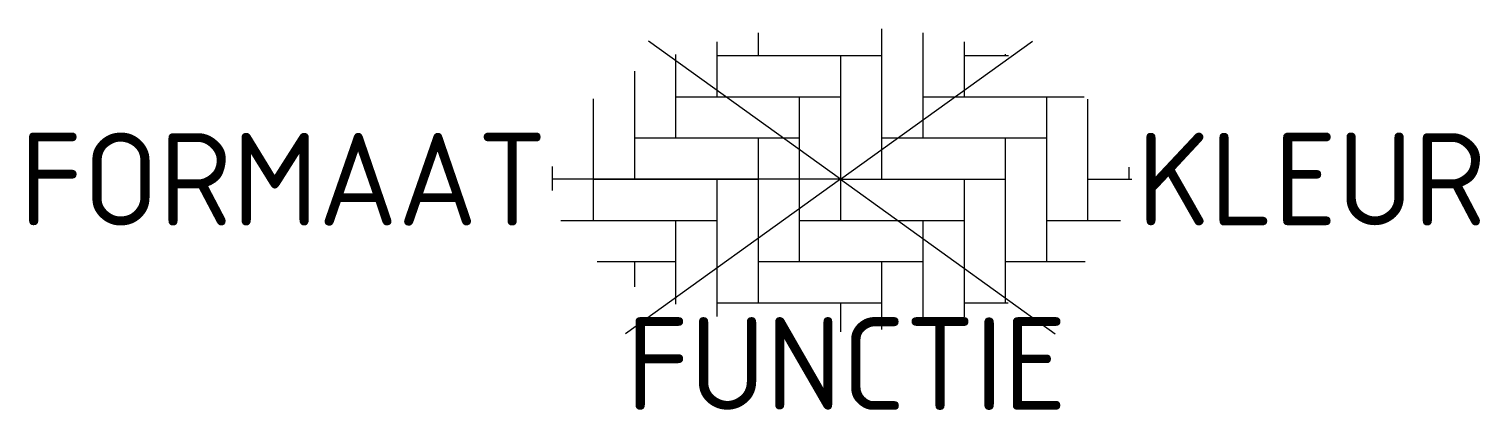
# Model space of a CAD drawing. Extents: x -15.8 to 12.4, y -4.5 to 2.9.
import ezdxf
from ezdxf.enums import TextEntityAlignment as Align

# ---------------------------------------------------------------- set-up
doc = ezdxf.new("R2010")
doc.units = 0
doc.styles.add('NLCS-ISO', font='NLCS-ISO.ttf')

msp = doc.modelspace()

# ---------------------------------------------------------------- linework, layer by layer
for p, q in [((-1.6, 2.84), (-1.6, 2.4)), ((0.8, 2.918), (0.8, 0)), ((1.6, 2.844), (1.6, 0.8)), ((-2.4, 2.67), (-2.4, 1.6)), ((2.4, 2.667), (2.4, 1.6)), ((-3.2, 2.424), (-3.2, 0.8)), ((-2.4, 2.4), (0, 2.4)), ((0, 2.4), (0.8, 2.4)), ((0, 2.4), (0, 0)), ((2.4, 2.4), (3.264, 2.4)), ((3.2, 2.426), (3.2, 2.4)), ((-4, 2.097), (-4, 0)), ((-4.8, 1.561), (-4.8, 0)), ((-3.2, 1.6), (0, 1.6)), ((-0.8, 1.6), (-0.8, 0)), ((1.6, 1.6), (4.733, 1.6)), ((4, 1.6), (4, 0)), ((4.8, 1.554), (4.8, 0)), ((-4, 0.8), (-0.8, 0.8)), ((-1.6, 0.8), (-1.6, 0)), ((0.8, 0.8), (4, 0.8)), ((3.2, 0.8), (3.2, 0)), ((-5.6, 0.249), (-5.6, 0)), ((-5.6, 0), (-5.6, -0.218)), ((0, 0), (-5.6, 0)), ((-4.8, 0), (-1.6, 0)), ((-4.8, 0), (-4.8, -0.8)), ((-2.4, 0), (-2.4, -2.666)), ((-1.6, 0), (-1.6, -2.4)), ((-0.8, 0), (-0.8, -1.6)), ((0, 0), (3.2, 0)), ((0, 0), (0, -0.8)), ((2.4, 0), (2.4, -2.672)), ((3.2, 0), (3.2, -2.4)), ((4, 0), (4, -1.6)), ((4.8, 0), (5.658, 0)), ((4.8, 0), (4.8, -0.8)), ((5.6, 0.233), (5.6, 0)), ((-5.432, -0.8), (-4.8, -0.8)), ((-4.8, -0.8), (-2.4, -0.8)), ((-3.2, -0.8), (-3.2, -2.429)), ((-0.8, -0.8), (0, -0.8)), ((0, -0.8), (2.4, -0.8)), ((1.6, -0.8), (1.6, -2.836)), ((4, -0.8), (4.8, -0.8)), ((4.8, -0.8), (5.439, -0.8)), ((-4.726, -1.6), (-3.2, -1.6)), ((-4, -1.6), (-4, -2.095)), ((-1.6, -1.6), (0, -1.6)), ((0, -1.6), (1.6, -1.6)), ((0.8, -1.6), (0.8, -2.919)), ((3.2, -1.6), (4.751, -1.6)), ((-2.4, -2.4), (0, -2.4)), ((0, -2.4), (0.8, -2.4)), ((0, -2.4), (0, -2.966)), ((2.4, -2.4), (3.258, -2.4))]:
    msp.add_line(p, q)
at = {"ltscale": 0.1}
for q in [(-3.728, 2.684), (3.728, 2.684), (-4.172, -3.003), (4.172, -3.003)]:
    msp.add_line((0, 0), q, dxfattribs=at)

# ---------------------------------------------------------------- texts
at = {"style": 'NLCS-ISO'}
msp.add_attdef('FORMAAT', text='LG', height=1.8, dxfattribs=at).set_placement((-5.7, 0), align=Align.MIDDLE_RIGHT)
msp.add_attdef('KLEUR', text='G', height=1.8, dxfattribs=at).set_placement((5.758, 0), align=Align.MIDDLE_LEFT)
at = {"style": 'NLCS-ISO', "flags": 1}
msp.add_attdef('FUNCTIE', text='', height=1.8, dxfattribs=at).set_placement((0.116, -3.585), align=Align.MIDDLE_CENTER)

doc.saveas('drawing.dxf')
